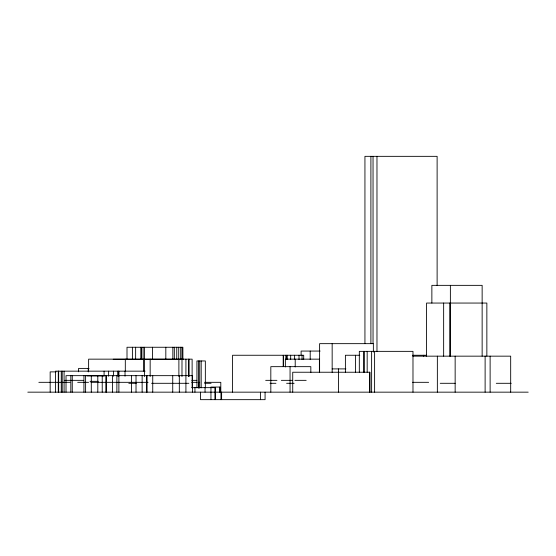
<?xml version="1.0" encoding="UTF-8"?>
<svg xmlns="http://www.w3.org/2000/svg" width="556" height="556" viewBox="0 0 556 556"><rect width="100%" height="100%" fill="white"/><g stroke="black" fill="none" stroke-linecap="round" stroke-linejoin="round"><path stroke-width="0.83" d="M194.947 392.161L194.947 387.657M320.138 351.058L301.116 351.058L301.116 355.374M359.76 355.256L345.394 355.256L345.394 372.423M412.587 355.256L426.626 355.256M412.816 356.16L510.679 356.16L510.679 392.161M113.209 359.252L183.591 359.252M89.071 368.399L78.591 368.399L78.591 371.797M332.161 368.899L345.895 368.899M145.088 371.158L55.496 371.158L55.496 392.161M56.135 371.881L50.165 371.881L50.165 392.161M86.889 375.919L103.784 375.919M64.607 380.346L83.706 380.346M191.848 380.346L196.873 380.346M265.685 380.346L276.951 380.346M281.322 380.346L292.588 380.346M294.916 380.346L306.175 380.346M90.016 381.333L98.329 381.333M38.85 382.32L70.049 382.32M77.687 382.32L88.564 382.32M90.948 382.32L148.104 382.32M191.716 382.32L197.178 382.32M199.701 382.32L198.707 382.32L198.707 388.06M204.545 382.32L220.801 382.32L220.801 392.161M412.608 382.32L428.641 382.32M128.811 383.299L136.317 383.299M151.566 383.299L188.852 383.299M204.657 383.299L211.071 383.299M270.035 383.299L275.943 383.299M286.625 383.299L294.131 383.299M440.234 383.299L455.19 383.299M496.286 383.299L511.235 383.299M210.87 387.059L220.065 387.059L220.065 392.161M191.757 387.657L215.332 387.657L215.332 399.66M27.8 392.161L528.2 392.161M490.121 356.16L490.121 392.161M486.854 356.16L486.854 303.055L426.577 303.055L426.577 356.16M485.117 356.16L485.117 392.161M482.142 356.16L482.142 285.353L431.866 285.353L431.866 303.055M455.149 356.16L455.149 392.161M450.374 285.353L450.374 356.16M449.776 303.055L449.776 356.16M443.646 303.055L443.646 356.16M437.357 356.16L437.357 392.161M437.12 285.52L437.12 156.34L364.938 156.34L364.938 343.497M423.644 355.256L423.644 356.16M412.983 392.161L412.983 351.357L359.322 351.357L359.322 372.193M376.975 156.34L376.975 351.413M374.605 351.357L374.605 392.161M373.361 352.073L373.361 343.657L319.603 343.657L319.603 372.242M373.041 156.34L373.041 343.608M371.617 351.357L371.617 392.161M370.901 156.34L370.901 343.608M369.83 392.161L369.83 372.235L292.727 372.235L292.727 392.161M369.782 372.235L369.782 392.161M369.462 372.235L369.462 392.161M367.175 351.357L367.175 372.193M364.368 351.357L364.368 372.193M363.541 351.357L363.541 372.193M355.458 355.256L355.458 372.423M338.562 368.899L338.576 392.161M332.161 343.657L332.161 372.346M319.387 372.186L319.387 359.155L285.36 359.155L285.36 366.974M310.832 372.61L310.832 366.661L270.821 366.661L270.821 392.161M310.206 351.058L310.206 359.621M303.701 359.454L303.701 355.256L232.575 355.256L232.575 392.161M302.033 355.256L302.033 359.551M299.01 355.256L299.01 359.551M295.208 359.155L295.208 366.974M294.61 355.256L294.61 359.551M290.67 355.256L290.67 359.551M290.058 366.661L290.058 392.161M287.257 355.256L287.257 359.551M286.548 355.256L286.548 359.551M285.84 355.256L285.84 359.551M265.073 392.161L265.073 399.66L200.514 399.66L200.514 392.161M260.41 392.161L260.41 399.66M221.615 392.161L221.615 399.66M220.968 392.161L220.968 399.66M219.856 387.059L219.856 392.161M214.998 387.657L215.012 399.66M210.953 387.657L210.953 399.66M205.345 387.824L205.345 360.955L196.935 360.955L196.935 387.824M205.046 387.657L205.046 392.161M201.189 360.955L201.189 387.824M199.701 360.955L199.701 388.06M198.561 360.955L198.561 387.824M192.445 392.161L192.445 375.661L66.018 375.661L66.018 392.161M192.126 387.817L192.126 359.155L144.574 359.155L144.574 376.53M189.103 359.155L189.103 376.53M188.533 359.155L188.456 376.53M185.919 359.155L185.912 392.161M182.903 359.252L182.875 347.257L127.004 347.257L127.004 359.252M182.014 347.257L181.979 376.53M180.693 347.257L180.693 359.252M179.317 375.661L179.317 392.161M178.886 359.155L178.886 376.53M178.719 347.257L178.719 359.252M176.752 347.257L176.752 359.252M174.327 347.257L174.327 359.252M172.846 347.257L172.846 359.252M172.735 375.661L172.735 392.161M165.82 347.257L165.82 359.252M152.74 375.661L152.74 392.161M152.462 347.257L152.462 359.252M150.162 359.155L150.162 376.53M147.076 375.661L147.076 392.161M146.513 375.661L146.513 392.161M144.421 347.257L144.421 359.252M143.448 371.158L143.448 359.155L88.619 359.155L88.619 371.797M143.107 347.257L143.107 359.252M142.134 375.661L142.134 392.161M141.426 347.257L141.426 359.252M140.793 347.257L140.793 359.252M136.018 375.661L136.018 392.161M135.636 347.257L135.636 359.252M132.397 347.257L132.397 359.252M131.459 375.661L131.459 392.161M125.308 359.155L125.308 371.158M125.03 371.158L125.03 376.197M118.935 371.158L118.935 376.197M118.88 375.661L118.88 392.161M118.303 371.158L118.303 376.197M117.809 371.158L117.844 376.197M116.871 375.661L116.871 392.161M113.424 371.158L113.424 376.197M112.465 375.661L112.465 392.161M108.615 371.158L108.615 376.197M106.335 375.661L106.335 392.161M105.911 375.661L105.911 392.161M104.09 371.158L104.09 376.197M102.228 375.661L102.228 392.161M97.807 375.661L97.807 392.161M91.295 375.661L91.295 392.161M88.237 368.399L88.237 371.797M85.61 375.661L85.61 392.161M83.935 375.661L83.935 392.161M72.259 375.661L72.259 392.161M70.82 375.661L70.82 392.161M64.086 371.158L64.086 392.161M62.216 371.158L62.216 392.161M61.25 371.158L61.25 392.161M58.672 371.158L58.672 392.161M58.29 371.158L58.29 392.161M283.31 366.411L283.31 355.256L283.282 366.411"/></g></svg>
